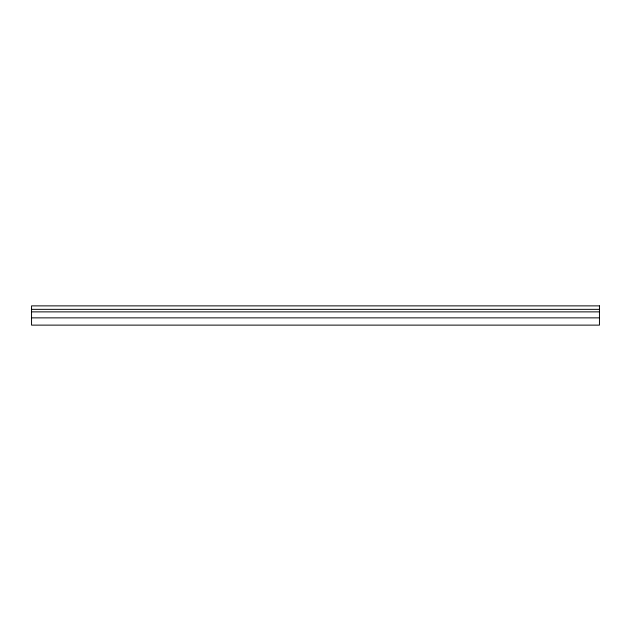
<?xml version="1.0" encoding="UTF-8"?>
<svg xmlns="http://www.w3.org/2000/svg" width="631" height="631" viewBox="0 0 631 631"><rect width="100%" height="100%" fill="white"/><g stroke="black" fill="none" stroke-linecap="round" stroke-linejoin="round"><path stroke-width="0.95" d="M31.55 309.348L599.45 309.348M31.55 311.872L599.45 311.872M31.55 317.866L599.45 317.866M599.45 305.877L31.55 305.877L31.55 325.123L599.45 325.123L599.45 305.877"/></g></svg>
